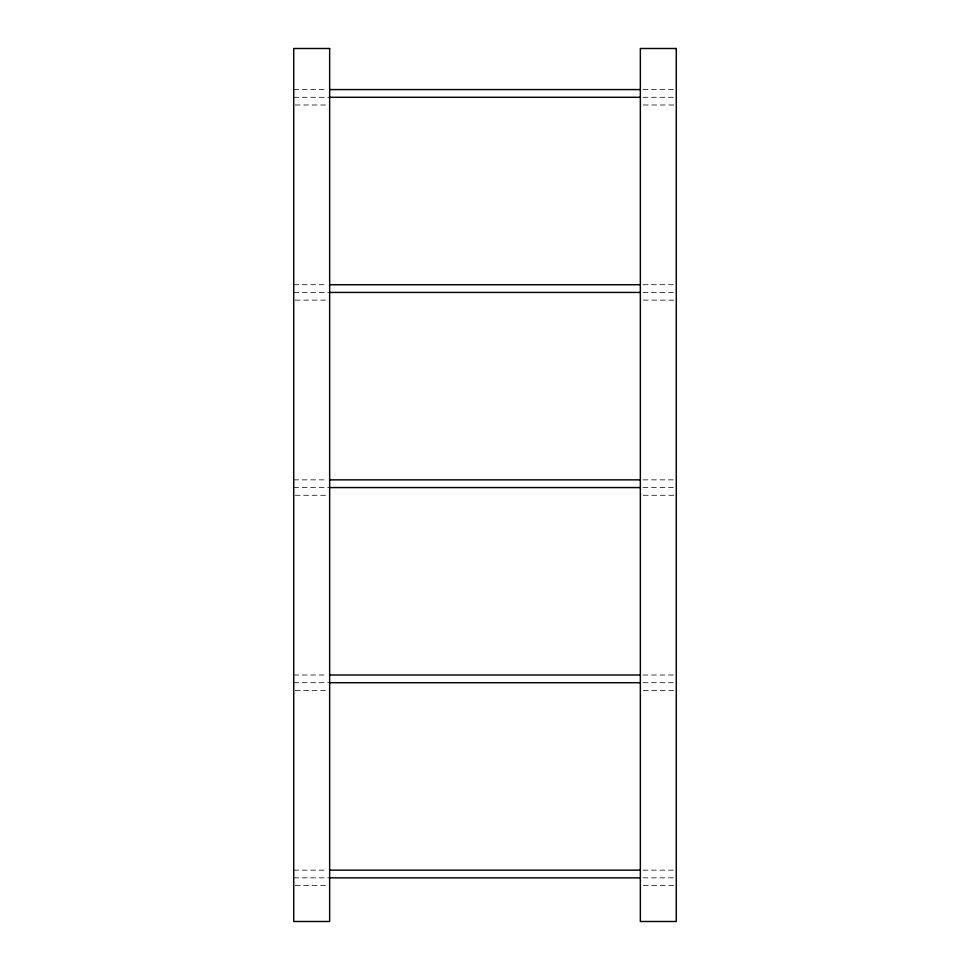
<?xml version="1.0" encoding="UTF-8"?>
<svg xmlns="http://www.w3.org/2000/svg" width="970" height="970" viewBox="0 0 970 970"><rect width="100%" height="100%" fill="white"/><g stroke="black" fill="none" stroke-linecap="round" stroke-linejoin="round"><path stroke-width="0.73" stroke-dasharray="4.85 3.64" d="M293.716 89.579L326.975 89.579M643.025 89.579L676.284 89.579M293.716 97.291L329.654 97.291M643.025 97.291L674.793 97.291M295.207 104.99L326.66 104.99M643.34 104.99L674.793 104.99M293.716 284.719L326.975 284.719M643.025 284.719L676.284 284.719M293.716 292.431L329.654 292.431M643.025 292.431L674.793 292.431M295.207 300.13L326.66 300.13M643.34 300.13L674.793 300.13M293.716 479.859L326.975 479.859M643.025 479.859L676.284 479.859M293.716 487.57L329.654 487.57M643.025 487.57L674.793 487.57M295.207 495.27L326.66 495.27M643.34 495.27L674.793 495.27M293.716 675.011L326.975 675.011M643.025 675.011L676.284 675.011M293.716 682.71L329.654 682.71M643.025 682.71L674.793 682.71M295.207 690.41L326.66 690.41M643.34 690.41L674.793 690.41M293.716 870.151L326.975 870.151M643.025 870.151L676.284 870.151M293.716 877.85L329.654 877.85M643.025 877.85L674.793 877.85M295.207 885.549L326.66 885.549M643.34 885.549L674.793 885.549"/><path stroke-width="1.45" d="M330.006 89.579L639.994 89.579M330.006 97.291L639.994 97.291M330.006 284.719L639.994 284.719M330.006 292.431L639.994 292.431M330.006 479.859L639.994 479.859M330.006 487.57L639.994 487.57M330.006 675.011L639.994 675.011M330.006 682.71L639.994 682.71M330.006 870.151L639.994 870.151M330.006 877.85L639.994 877.85M329.654 48.5L293.716 48.5L293.716 921.5L329.654 921.5L329.654 48.5M676.284 48.5L640.345 48.5L640.345 921.5L676.284 921.5L676.284 48.5"/></g></svg>
